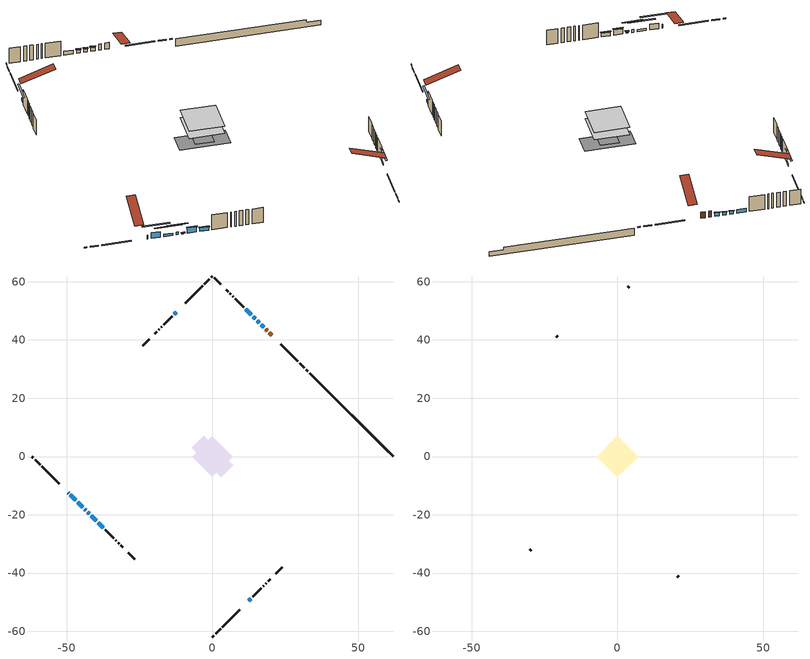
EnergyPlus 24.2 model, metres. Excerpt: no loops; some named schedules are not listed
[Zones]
conditioned space
 floor outside (Floor1 construction): -0.97,0 0,0.97 0.97,0 0,-0.97 z1.48
 floor adiabatic (AdiabaticFloorConstruction): -7.03,0 0,7.03 7.03,0 0,-7.03 z3.92
 floor foundation (Slab1 construction): -7.14,2.95 -2.95,7.14 7.14,-2.95 2.95,-7.14 z-0.91
 floor foundation (Slab2 construction): -3.74,0 0,3.74 3.74,0 0,-3.74 z0
 wall outside (RimJoist1 construction): 0,-61.97 0.5,-61.47 / -61.97,0 -61.47,-0.5 / 0,61.97 -0.5,61.47 / 32.74,29.24 32.24,29.74 z1.48:1.78
 wall outside (RimJoist2 construction): 1.16,-60.82 2.77,-59.21 / -60.82,-1.16 -59.21,-2.77 / -1.16,60.82 -2.77,59.21 / 31.58,30.39 29.97,32 z1.48:1.78
 wall outside (RimJoist3 construction): 3.42,-58.55 9.28,-52.69 / -58.55,-3.42 -52.69,-9.28 / -3.42,58.55 -9.28,52.69 / 29.31,32.66 23.45,38.52 z1.48:1.78
 wall outside (AdiabaticWallConstruction 1): 20.33,41.64 19.46,42.52 / 18.8,43.17 18.22,43.76 z1.48:3.51
 wall outside (AdiabaticWallConstruction): -49.57,-12.4 -49.43,-12.54 / 13.26,48.72 11.41,50.56 z1.48:2.7; -48.78,-13.2 -47,-14.98 z1.48:3.33; 12.4,-49.57 13.11,-48.87 z1.48:2.27; -12.4,49.57 -13.11,48.87 / 16.02,45.95 15.32,46.65 / 14.67,47.31 13.91,48.06 z1.48:2.47; -46.34,-15.63 -44.56,-17.41 z1.48:2.19; -43.91,-18.07 -43.46,-18.52 z1.48:2.37; 17.56,44.41 16.68,45.29 / -39.26,-22.71 -37.5,-24.47 z1.48:2.65; -42.8,-19.17 -42.35,-19.62 z1.48:1.81; -41.7,-20.28 -39.92,-22.06 z1.48:3.21
 wall outside (Wall1 construction): 13.76,-48.21 16.77,-45.2 / -36.84,-25.13 -33.83,-28.14 / -13.76,48.21 -16.77,45.2 / 10.76,51.21 7.75,54.23 z1.48:6.36
 wall outside (Wall2 construction): 17.43,-44.54 17.56,-44.41 / -33.18,-28.8 -33.05,-28.93 / -17.43,44.54 -17.56,44.41 / 7.09,54.88 6.96,55.01 z1.48:6.36
 wall outside (Wall3 construction): 18.22,-43.76 18.51,-43.46 / -32.39,-29.58 -32.09,-29.88 / -18.22,43.76 -18.51,43.46 / 6.3,55.67 6.01,55.96 z1.48:6.36
 wall outside (Wall4 construction): 19.17,-42.8 19.81,-42.16 / -31.44,-30.54 -30.79,-31.18 / -19.17,42.8 -19.81,42.16 / 5.35,56.62 4.71,57.26 z1.48:6.36
 wall outside (Wall6 construction): 21.71,-40.26 23.86,-38.11 / -28.9,-33.08 -26.74,-35.23 / -21.71,40.26 -23.86,38.11 / 2.81,59.16 0.66,61.32 z1.48:6.36
 wall foundation (FoundationWall1 construction): 33.39,28.58,-0.91 33.39,28.58,1.48 59.11,2.86,1.48 59.11,2.86,0.66 61.97,0,0.66 61.97,0,-0.91
 window (WindowConstruction 9): -49.57,-12.41 -49.43,-12.54 z1.48:2.7
 window (WindowConstruction 7): -48.78,-13.2 -47,-14.97 z1.48:3.33
 window (WindowConstruction 8): 12.41,-49.57 13.11,-48.87 z1.48:2.27
 window (WindowConstruction 10): -12.41,49.57 -13.11,48.87 z1.48:2.47
 window (WindowConstruction 11): -46.34,-15.63 -44.56,-17.41 z1.48:2.19
 window (WindowConstruction 12): -43.91,-18.07 -43.46,-18.51 z1.48:2.37
 window (WindowConstruction): 17.56,44.41 16.68,45.29 z1.48:2.65
 window (WindowConstruction 1): 16.02,45.95 15.32,46.65 z1.48:2.47
 window (WindowConstruction 2): 14.67,47.31 13.91,48.06 z1.48:2.47
 window (WindowConstruction 3): 13.25,48.72 11.41,50.56 z1.48:2.7
 window (WindowConstruction 4): -42.8,-19.17 -42.35,-19.62 z1.48:1.81
 window (WindowConstruction 5): -41.7,-20.28 -39.92,-22.06 z1.48:3.21
 window (WindowConstruction 6): -39.26,-22.71 -37.5,-24.47 z1.48:2.65
 door (Door): 20.33,41.64 19.46,42.52 z1.48:3.51
 door (Door 1): 18.8,43.17 18.22,43.76 z1.48:3.51
 ceiling adiabatic (AdiabaticFloorConstruction): 0,-7.03 7.03,0 0,7.03 -7.03,0 z3.92
attic - vented
 floor to conditioned space (Floor2 construction Reversed): -7.05,0 0,7.05 7.05,0 0,-7.05 z6.36
 wall outside (Wall5 construction): 20.47,-41.5 21.05,-40.92 / -30.14,-31.84 -29.55,-32.42 / -20.47,41.5 -21.05,40.92 / 4.05,57.92 3.47,58.51 z1.48:6.36
 roof outside (Roof1 construction): 11.75,-50.22,6.36 4.89,-43.36,9.59 3.08,-45.17,9.59 9.94,-52.03,6.36; -50.22,-11.75,6.36 -43.36,-4.89,9.59 -45.17,-3.08,9.59 -52.03,-9.94,6.36; -11.75,50.22,6.36 -4.89,43.36,9.59 -3.08,45.17,9.59 -9.94,52.03,6.36; 20.99,40.98,6.36 14.12,34.12,9.59 15.93,32.31,9.59 22.8,39.18,6.36
shading: -45.14,-16.83 -50.63,-11.34 -50.92,-11.63 -45.44,-17.12 z5.95; 14.96,-47.01 10.55,-51.42 10.84,-51.71 15.25,-47.3 z4.89; -14.95,47.02 -10.56,51.41 -10.85,51.7 -15.24,47.31 z5.08; -42.72,-19.25 -48.19,-13.79 -48.48,-14.08 -43.01,-19.55 z4.8; -41.61,-20.36 -45.75,-16.22 -46.04,-16.51 -41.9,-20.65 z4.98; 16.54,45.43 17.7,44.27 17.99,44.56 16.83,45.73 z2.85; 15.18,46.79 16.17,45.81 16.46,46.1 15.47,47.08 z2.67; 13.77,48.2 14.81,47.16 15.1,47.46 14.06,48.49 z2.67; -42.21,-19.76 -42.94,-19.03 -43.23,-19.32 -42.5,-20.05 z2.01; -39.78,-22.2 -41.84,-20.13 -42.13,-20.43 -40.07,-22.49 z3.41; -37.36,-24.61 -39.4,-22.57 -39.69,-22.86 -37.65,-24.9 z2.85
[Building]
Building 1: Terrain=Suburbs
[Site:Location]
Halifax Intl AP_NS: Latitude {deg}=44.88; Longitude {deg}=-63.51; Time Zone {hr}=-4; Elevation {m}=145; Keep Site Location Information=Yes
[Site:GroundTemperature:Shallow]
3.15511, 1.33576, 1.19006, 2.05344, 5.51939, 8.9692, 11.96, 13.8546, 14.0156, 12.4746, 9.56009, 6.2161
[Site:WaterMainsTemperature]
Calculation Method=Schedule; Temperature Schedule=mains temperature schedule
[Material] Roughness=Rough; Thermal Absorptance=0.9
Name | Thickness {m} | Conductivity {W/m-K} | Density {kg/m3} | Specific Heat {J/kg-K} | Solar Absorptance | Visible Absorptance
asphalt or fiberglass shingles | 0.00635 | 0.162714 | 1121.4 | 1465.45 | 0.4 | 0.4
ceiling loosefill ins | 0.169333 | 0.0480833 | 16.02 | 1046.75 | 0.7 | 0.7
ceiling stud and cavity | 0.1397 | 0.299383 | 65.682 | 1177.47 | 0.7 | 0.7
concrete 4.0 in. | 0.1016 | 1.803125 | 2242.8 | 837.4 | 0.7 | 0.7
concrete 8.0 in. | 0.2032 | 1.803125 | 2242.8 | 837.4 | 0.7 | 0.7
door material | 0.04445 | 0.0451087 | 512.64 | 1214.23 | 0.7 | 0.7
door material 1 | 0.04445 | 0.20624 | 512.64 | 1214.23 | 0.7 | 0.7
exterior vertical ins | 0.0416097 | 0.029427 | 32.04 | 1214.23 | 0.7 | 0.7
floor covering | 0.0127 | 0.0433444 | 54.468 | 1339.84 | 0.6 | 0.6
floor rigid ins; rim joist rigid ins; wall rigid ins | 0.051816 | 0.029427 | 32.04 | 1214.23 | 0.7 | 0.7
floor rigid ins 1; wall rigid ins 1 | 0.512978 | 0.029427 | 32.04 | 1214.23 | 0.7 | 0.7
floor stud and cavity | 0.1397 | 0.0913819 | 92.3553 | 1139.71 | 0.7 | 0.7
floor stud and cavity 1 | 0.1397 | 1.75129 | 37.0049 | 1207.88 | 0.7 | 0.7
furniture material conditioned space 1 | 0.1524 | 0.115458 | 640.8 | 1214.23 | 0.6 | 0.6
gypsum board | 0.0127 | 0.160291 | 801 | 837.4 | 0.6 | 0.6
gypsum board 1 | 0.0127 | 0.160291 | 801 | 837.4 | 0.7 | 0.7
osb sheathing 0.5 in. | 0.0127 | 0.115458 | 512.64 | 1214.23 | 0.7 | 0.7
osb sheathing 0.75 in. | 0.01905 | 0.115458 | 512.64 | 1214.23 | 0.7 | 0.7
osb sheathing 2.0 in. | 0.0508 | 0.115458 | 512.64 | 1214.23 | 0.7 | 0.7
rim joist stud and cavity | 0.0508 | 0.0347348 | 125.044 | 1163.47 | 0.6 | 0.6
rim joist stud and cavity 1 | 0.0508 | 0.0395433 | 125.044 | 1163.47 | 0.6 | 0.6
rim joist stud and cavity 2 | 0.0508 | 0.0391675 | 125.044 | 1163.47 | 0.6 | 0.6
wall stud and cavity | 0.1397 | 0.202915 | 139.0536 | 1170.24 | 0.7 | 0.7
wall stud and cavity 1 | 0.1397 | 0.170256 | 139.0536 | 1170.24 | 0.7 | 0.7
wall stud and cavity 2 | 0.1397 | 0.106068 | 139.0536 | 1170.24 | 0.7 | 0.7
wall stud and cavity 3 | 0.1397 | 0.211572 | 139.0536 | 1170.24 | 0.7 | 0.7
wall stud and cavity 4 | 0.0889 | 6.9971 | 50.32683 | 1063.81 | 0.6 | 0.6
wall stud and cavity 5 | 0.1397 | 0.226446 | 139.0536 | 1170.24 | 0.7 | 0.7
wall stud and cavity 6 | 0.0889 | 0.380278 | 52.3479 | 1209.89 | 0.7 | 0.7
wall stud and cavity 7 | 0.0889 | 0.391764 | 83.0341 | 1211.67 | 0.7 | 0.7
wood siding | 0.0254 | 0.102417 | 544.68 | 1172.36 | 0.4 | 0.4
wood siding 1 | 0.00254 | 0.102417 | 544.68 | 1172.36 | 0.4 | 0.4
wood siding 2; wood siding 3; wood siding 4 | 0.0254 | 0.102417 | 544.68 | 1172.36 | 0.7 | 0.7
[WindowMaterial:SimpleGlazingSystem]
Name | U-Factor {W/m2-K} | Solar Heat Gain Coefficient
WindowMaterial | 2.93609 | 0.6
WindowMaterial 1 | 2.95767 | 0.57
WindowMaterial 10 | 2.99401 | 0.51
WindowMaterial 2 | 2.95313 | 0.57
WindowMaterial 3 | 2.24281 | 0.55
WindowMaterial 4 | 3.05533 | 0.51
WindowMaterial 5 | 2.890102 | 0.66
WindowMaterial 6 | 2.8867 | 0.67
WindowMaterial 7 | 2.972433 | 0.55
WindowMaterial 8 | 2.59257 | 0.45
WindowMaterial 9 | 2.95313 | 0.58
[Construction]
AdiabaticFloorConstruction: floor stud and cavity 1, floor rigid ins 1, osb sheathing 0.75 in., floor covering
AdiabaticWallConstruction: wood siding 3, wall rigid ins 1, wall stud and cavity 6, gypsum board
AdiabaticWallConstruction 1: wood siding 4, wall rigid ins 1, wall stud and cavity 6, gypsum board
Door: door material
Door 1: door material 1
Floor1 construction: floor stud and cavity, floor rigid ins, osb sheathing 0.75 in., floor covering
Floor2 construction Reversed: gypsum board, ceiling stud and cavity, ceiling loosefill ins
FoundationWall1 construction: concrete 8.0 in., gypsum board 1
furniture construction conditioned space 1: furniture material conditioned space 1
PartitionWallConstruction: gypsum board, wall stud and cavity 7, gypsum board
RimJoist1 construction: wood siding 2, rim joist rigid ins, osb sheathing 2.0 in., rim joist stud and cavity
RimJoist2 construction: wood siding 2, rim joist rigid ins, osb sheathing 2.0 in., rim joist stud and cavity 1
RimJoist3 construction: wood siding 2, rim joist rigid ins, osb sheathing 2.0 in., rim joist stud and cavity 2
Roof1 construction: asphalt or fiberglass shingles
Slab1 construction; Slab2 construction: concrete 4.0 in.
Wall1 construction: wood siding, wall rigid ins, osb sheathing 0.5 in., wall stud and cavity, gypsum board
Wall2 construction: wood siding, wall rigid ins, osb sheathing 0.5 in., wall stud and cavity 1, gypsum board
Wall3 construction: wood siding, osb sheathing 0.5 in., wall stud and cavity 2, gypsum board
Wall4 construction: wood siding, wall rigid ins, osb sheathing 0.5 in., wall stud and cavity 3, gypsum board
Wall5 construction: wood siding 1, wall stud and cavity 4
Wall6 construction: wood siding, wall rigid ins, osb sheathing 0.5 in., wall stud and cavity 5, gypsum board
WindowConstruction; WindowConstruction 6: WindowMaterial
WindowConstruction 1; WindowConstruction 10: WindowMaterial 1
WindowConstruction 11: WindowMaterial 9
WindowConstruction 12: WindowMaterial 10
WindowConstruction 2: WindowMaterial 2
WindowConstruction 3: WindowMaterial 3
WindowConstruction 4: WindowMaterial 4
WindowConstruction 5: WindowMaterial 5
WindowConstruction 7: WindowMaterial 6
WindowConstruction 8: WindowMaterial 7
WindowConstruction 9: WindowMaterial 8
[Zone] Multiplier=1; Part of Total Floor Area=Yes
Name | Volume {m3}
attic - vented | 52.1601
conditioned space | 463.2
[Space]
Name | Zone | Volume {m3}
attic - vented 1 | attic - vented | 52.1601
conditioned space 1 | conditioned space | 463.2
[ZoneInfiltration:EffectiveLeakageArea]
infil attic - vented 1: Zone or Space=attic - vented 1; Schedule=Always On Discrete; Effective Air Leakage Area {cm2}=3557.37; Stack Coefficient=0.000564112; Wind Coefficient=1.60473e-05
[ZoneMixing]
whole house fan mix: Zone or Space=attic - vented; Schedule=Always On Continuous; Design Flow Rate Calculation Method=Flow/Zone; Design Flow Rate {m3/s}=0; Source Zone or Space=conditioned space
[SurfaceProperty:ExposedFoundationPerimeter] Exposed Perimeter Calculation Method=TotalExposedPerimeter
Name | Total Exposed Perimeter {m}
Slab1 | 40.417
Slab2 | 15.338
[InternalMass] Zone or ZoneList=conditioned space; Space or SpaceList=conditioned space 1
Name | Construction | Surface Area {m2}
furniture mass conditioned space 1 | furniture construction conditioned space 1 | 85.3318
partition wall mass | PartitionWallConstruction | 213.329
[Lights]
interior lighting: Zone or ZoneList or Space or SpaceList=conditioned space 1; Schedule=interior lighting schedule; Design Level Calculation Method=LightingLevel; Lighting Level {W}=343.2; Return Air Fraction=0; Fraction Radiant=0.6; Fraction Visible=0.2; Fraction Replaceable=1
[People]
occupants: Zone or ZoneList or Space or SpaceList=conditioned space 1; Number of People Schedule=occupants schedule; Number of People Calculation Method=People; Number of People=3; Fraction Radiant=0.314171; Sensible Heat Fraction=0.56303; Activity Level Schedule=occupants activity schedule; Carbon Dioxide Generation Rate {m3/s-W}=0; Enable ASHRAE 55 Comfort Warnings=No; Mean Radiant Temperature Calculation Type=EnclosureAveraged
[ElectricEquipment] Zone or ZoneList or Space or SpaceList=conditioned space 1; Design Level Calculation Method=EquipmentLevel
Name | Schedule | Design Level {W} | Fraction Latent | Fraction Radiant | Fraction Lost
clothes dryer | clothes dryer schedule | 140.772 | 0.015 | 0.081 | 0.85
clothes washer | clothes washer schedule | 32.1985 | 0.03 | 0.162 | 0.7
cooking range | cooking range schedule | 215.147 | 0.08 | 0.432 | 0.2
dishwasher | dishwasher schedule | 66.8632 | 0.3 | 0.18 | 0.4
fridge | fridge schedule | 72.9452 | 0 | 0.6 | 0
mech vent bath fan 0 | mech vent bath fan 0 schedule | 50.2 | 0 | 0 | 1
mech vent bath fan 1 | mech vent bath fan 1 schedule | 50.2 | 0 | 0 | 1
mech vent house fan | mech vent house fan schedule | 19.9167 | 0 | 0 | 0.5
mech vent house fan cfis | mech vent house fan cfis schedule | 0 | 0 | 0 | 0
misc plug loads | misc plug loads schedule | 494.7 | 0.045 | 0.513 | 0.1
whole house fan | Always On Discrete | 0 | 0 | 0 | 1
[OtherEquipment] Zone or ZoneList or Space or SpaceList=conditioned space 1; Design Level Calculation Method=EquipmentLevel
Name | Fuel Type | Schedule | Design Level {W} | Fraction Latent | Fraction Radiant | Fraction Lost
clothes dryer 1 | Electricity | clothes dryer schedule | 0 | 0.015 | 0.081 | 0.85
cooking range 1 | Electricity | cooking range schedule | 0 | 0.08 | 0.432 | 0.2
general water use latent | None | general water use schedule | 62.594 | 1 | 0 | 0
general water use sensible | None | general water use schedule | -61.6891 | 0 | 0.6 | 0
mech vent house fan latent load | None | Always On Discrete | 0 | 1 | 0 | 0
mech vent house fan sensible load | None | Always On Discrete | 0 | 0 | 0 | 0
water heater energy adjustment1 | Electricity | Always On Discrete | 0.01 | 0 | 0 | 1
[ZoneInfiltration:DesignFlowRate] Zone or ZoneList or Space or SpaceList=conditioned space 1; Schedule=Always On Discrete; Design Flow Rate Calculation Method=Flow/Zone; Design Flow Rate {m3/s}=0
infil flow; natural vent flow; whole house fan flow
[ZoneControl:Thermostat]
conditioned space Thermostat: Zone or ZoneList=conditioned space; Control Type Schedule=conditioned space Thermostat Schedule; Control 1=conditioned space temperature setpoint; Temperature Difference Between Cutout And Setpoint {deltaC}=0
[ThermostatSetpoint:DualSetpoint]
conditioned space temperature setpoint: Heating Setpoint Temperature Schedule=heating setpoint; Cooling Setpoint Temperature Schedule=cooling setpoint
[Zone equipment]
conditioned space: electric baseboard, electric baseboard 1
[Foundation:Kiva] Initial Indoor Air Temperature {C}=18; Wall Depth Below Slab {m}=0.2032
Name | Wall Height Above Grade {m} | Custom Block Material Name 1 | Custom Block Depth 1 {m} | Custom Block X Position 1 {m} | Custom Block Z Position 1 {m}
Foundation Kiva 1 | 1.47999 | exterior vertical ins | 2.39 | 0.2159 | 0
Foundation Kiva 2 | 0.1016
[Foundation:Kiva:Settings]
Soil Conductivity {W/m-K}=0.849921; Soil Density {kg/m3}=1842.3; Soil Specific Heat {J/kg-K}=418.7; Ground Solar Absorptivity=0.9; Ground Thermal Absorptivity=0.9; Ground Surface Roughness {m}=0.03; Far-Field Width {m}=40; Deep-Ground Boundary Condition=ZeroFlux; Deep-Ground Depth {m}=40; Minimum Cell Dimension {m}=0.2; Maximum Cell Growth Coefficient=3; Simulation Timestep=Timestep
[Exterior:Lights]
exterior lighting: Schedule=exterior lighting schedule; Design Level {W}=75.6
[EnergyManagementSystem:Sensor] Output:Variable or Output:Meter Index Key=conditioned space
Name | Output:Variable or Output:Meter
conditioned_space_clg_unmet_s | Zone Cooling Setpoint Not Met Time
conditioned_space_htg_unmet_s | Zone Heating Setpoint Not Met Time
fridge_tin_s; tin_s; tin_s_1 | Zone Mean Air Temperature
tout_s | Zone Outdoor Air Drybulb Temperature
win_s | Zone Air Humidity Ratio
[Schedule:Constant]
Name | Hourly Value
Always On Continuous; mech vent house fan schedule; mech vent house fan cfis schedule; Always On Discrete | 1
occupants activity schedule | 117.228
fridge schedule | 0
[Schedule:Week:Daily]
interior lighting schedule Week Rule - Jan1-Jan27: interior lighting schedule day, interior lighting schedule day, interior lighting schedule day, interior lighting schedule day, interior lighting schedule day, interior lighting schedule day, interior lighting schedule day, interior lighting schedule default day, interior lighting schedule default day, interior lighting schedule default day, interior lighting schedule default day, interior lighting schedule default day
interior lighting schedule Week Rule - Jan28-Feb3: interior lighting schedule day, interior lighting schedule day, interior lighting schedule day, interior lighting schedule day, interior lighting schedule day 1, interior lighting schedule day 1, interior lighting schedule day 1, interior lighting schedule default day, interior lighting schedule default day, interior lighting schedule default day, interior lighting schedule default day, interior lighting schedule default day
interior lighting schedule Week Rule - Feb4-Feb24: interior lighting schedule day 1, interior lighting schedule day 1, interior lighting schedule day 1, interior lighting schedule day 1, interior lighting schedule day 1, interior lighting schedule day 1, interior lighting schedule day 1, interior lighting schedule default day, interior lighting schedule default day, interior lighting schedule default day, interior lighting schedule default day, interior lighting schedule default day
interior lighting schedule Week Rule - Feb25-Mar3: interior lighting schedule day 1, interior lighting schedule day 1, interior lighting schedule day 1, interior lighting schedule day 1, interior lighting schedule day 2, interior lighting schedule day 2, interior lighting schedule day 2, interior lighting schedule default day, interior lighting schedule default day, interior lighting schedule default day, interior lighting schedule default day, interior lighting schedule default day
interior lighting schedule Week Rule - Mar4-Mar31: interior lighting schedule day 2, interior lighting schedule day 2, interior lighting schedule day 2, interior lighting schedule day 2, interior lighting schedule day 2, interior lighting schedule day 2, interior lighting schedule day 2, interior lighting schedule default day, interior lighting schedule default day, interior lighting schedule default day, interior lighting schedule default day, interior lighting schedule default day
interior lighting schedule Week Rule - Apr1-Apr28: interior lighting schedule day 3, interior lighting schedule day 3, interior lighting schedule day 3, interior lighting schedule day 3, interior lighting schedule day 3, interior lighting schedule day 3, interior lighting schedule day 3, interior lighting schedule default day, interior lighting schedule default day, interior lighting schedule default day, interior lighting schedule default day, interior lighting schedule default day
interior lighting schedule Week Rule - Apr29-May5: interior lighting schedule day 3, interior lighting schedule day 3, interior lighting schedule day 4, interior lighting schedule day 4, interior lighting schedule day 4, interior lighting schedule day 4, interior lighting schedule day 4, interior lighting schedule default day, interior lighting schedule default day, interior lighting schedule default day, interior lighting schedule default day, interior lighting schedule default day
interior lighting schedule Week Rule - May6-May26: interior lighting schedule day 4, interior lighting schedule day 4, interior lighting schedule day 4, interior lighting schedule day 4, interior lighting schedule day 4, interior lighting schedule day 4, interior lighting schedule day 4, interior lighting schedule default day, interior lighting schedule default day, interior lighting schedule default day, interior lighting schedule default day, interior lighting schedule default day
interior lighting schedule Week Rule - May27-Jun2: interior lighting schedule day 4, interior lighting schedule day 4, interior lighting schedule day 4, interior lighting schedule day 4, interior lighting schedule day 4, interior lighting schedule day 5, interior lighting schedule day 5, interior lighting schedule default day, interior lighting schedule default day, interior lighting schedule default day, interior lighting schedule default day, interior lighting schedule default day
interior lighting schedule Week Rule - Jun3-Jun30: interior lighting schedule day 5, interior lighting schedule day 5, interior lighting schedule day 5, interior lighting schedule day 5, interior lighting schedule day 5, interior lighting schedule day 5, interior lighting schedule day 5, interior lighting schedule default day, interior lighting schedule default day, interior lighting schedule default day, interior lighting schedule default day, interior lighting schedule default day
interior lighting schedule Week Rule - Jul1-Jul28: interior lighting schedule day 6, interior lighting schedule day 6, interior lighting schedule day 6, interior lighting schedule day 6, interior lighting schedule day 6, interior lighting schedule day 6, interior lighting schedule day 6, interior lighting schedule default day, interior lighting schedule default day, interior lighting schedule default day, interior lighting schedule default day, interior lighting schedule default day
interior lighting schedule Week Rule - Jul29-Aug4: interior lighting schedule day 6, interior lighting schedule day 6, interior lighting schedule day 6, interior lighting schedule day 7, interior lighting schedule day 7, interior lighting schedule day 7, interior lighting schedule day 7, interior lighting schedule default day, interior lighting schedule default day, interior lighting schedule default day, interior lighting schedule default day, interior lighting schedule default day
interior lighting schedule Week Rule - Aug5-Aug25: interior lighting schedule day 7, interior lighting schedule day 7, interior lighting schedule day 7, interior lighting schedule day 7, interior lighting schedule day 7, interior lighting schedule day 7, interior lighting schedule day 7, interior lighting schedule default day, interior lighting schedule default day, interior lighting schedule default day, interior lighting schedule default day, interior lighting schedule default day
interior lighting schedule Week Rule - Aug26-Sep1: interior lighting schedule day 7, interior lighting schedule day 7, interior lighting schedule day 7, interior lighting schedule day 7, interior lighting schedule day 7, interior lighting schedule day 7, interior lighting schedule day 8, interior lighting schedule default day, interior lighting schedule default day, interior lighting schedule default day, interior lighting schedule default day, interior lighting schedule default day
interior lighting schedule Week Rule - Sep2-Sep29: interior lighting schedule day 8, interior lighting schedule day 8, interior lighting schedule day 8, interior lighting schedule day 8, interior lighting schedule day 8, interior lighting schedule day 8, interior lighting schedule day 8, interior lighting schedule default day, interior lighting schedule default day, interior lighting schedule default day, interior lighting schedule default day, interior lighting schedule default day
interior lighting schedule Week Rule - Sep30-Oct6: interior lighting schedule day 8, interior lighting schedule day 9, interior lighting schedule day 9, interior lighting schedule day 9, interior lighting schedule day 9, interior lighting schedule day 9, interior lighting schedule day 9, interior lighting schedule default day, interior lighting schedule default day, interior lighting schedule default day, interior lighting schedule default day, interior lighting schedule default day
interior lighting schedule Week Rule - Oct7-Oct27: interior lighting schedule day 9, interior lighting schedule day 9, interior lighting schedule day 9, interior lighting schedule day 9, interior lighting schedule day 9, interior lighting schedule day 9, interior lighting schedule day 9, interior lighting schedule default day, interior lighting schedule default day, interior lighting schedule default day, interior lighting schedule default day, interior lighting schedule default day
interior lighting schedule Week Rule - Oct28-Nov3: interior lighting schedule day 9, interior lighting schedule day 9, interior lighting schedule day 9, interior lighting schedule day 9, interior lighting schedule day 10, interior lighting schedule day 10, interior lighting schedule day 10, interior lighting schedule default day, interior lighting schedule default day, interior lighting schedule default day, interior lighting schedule default day, interior lighting schedule default day
interior lighting schedule Week Rule - Nov4-Nov24: interior lighting schedule day 10, interior lighting schedule day 10, interior lighting schedule day 10, interior lighting schedule day 10, interior lighting schedule day 10, interior lighting schedule day 10, interior lighting schedule day 10, interior lighting schedule default day, interior lighting schedule default day, interior lighting schedule default day, interior lighting schedule default day, interior lighting schedule default day
interior lighting schedule Week Rule - Nov25-Dec1: interior lighting schedule day 10, interior lighting schedule day 10, interior lighting schedule day 10, interior lighting schedule day 10, interior lighting schedule day 10, interior lighting schedule day 10, interior lighting schedule day 11, interior lighting schedule default day, interior lighting schedule default day, interior lighting schedule default day, interior lighting schedule default day, interior lighting schedule default day
interior lighting schedule Week Rule - Dec2-Dec31: interior lighting schedule day 11, interior lighting schedule day 11, interior lighting schedule day 11, interior lighting schedule day 11, interior lighting schedule day 11, interior lighting schedule day 11, interior lighting schedule day 11, interior lighting schedule default day, interior lighting schedule default day, interior lighting schedule default day, interior lighting schedule default day, interior lighting schedule default day
occupants schedule Week Rule - Jan1-Dec31: occupants schedule day, occupants schedule day, occupants schedule day, occupants schedule day, occupants schedule day, occupants schedule day, occupants schedule day, occupants schedule default day, occupants schedule default day, occupants schedule default day, occupants schedule default day, occupants schedule default day
clothes dryer schedule Week Rule - Jan1-Dec31: clothes dryer schedule day, clothes dryer schedule day, clothes dryer schedule day, clothes dryer schedule day, clothes dryer schedule day, clothes dryer schedule day, clothes dryer schedule day, clothes dryer schedule default day, clothes dryer schedule default day, clothes dryer schedule default day, clothes dryer schedule default day, clothes dryer schedule default day
clothes washer schedule Week Rule - Jan1-Dec31: clothes washer schedule day, clothes washer schedule day, clothes washer schedule day, clothes washer schedule day, clothes washer schedule day, clothes washer schedule day, clothes washer schedule day, clothes washer schedule default day, clothes washer schedule default day, clothes washer schedule default day, clothes washer schedule default day, clothes washer schedule default day
cooking range schedule Week Rule - Jan1-Dec31: cooking range schedule day, cooking range schedule day, cooking range schedule day, cooking range schedule day, cooking range schedule day, cooking range schedule day, cooking range schedule day, cooking range schedule default day, cooking range schedule default day, cooking range schedule default day, cooking range schedule default day, cooking range schedule default day
dishwasher schedule Week Rule - Jan1-Dec31: dishwasher schedule day, dishwasher schedule day, dishwasher schedule day, dishwasher schedule day, dishwasher schedule day, dishwasher schedule day, dishwasher schedule day, dishwasher schedule default day, dishwasher schedule default day, dishwasher schedule default day, dishwasher schedule default day, dishwasher schedule default day
mech vent bath fan 0 schedule Week Rule - Jan1-Dec31: mech vent bath fan 0 schedule day, mech vent bath fan 0 schedule day, mech vent bath fan 0 schedule day, mech vent bath fan 0 schedule day, mech vent bath fan 0 schedule day, mech vent bath fan 0 schedule day, mech vent bath fan 0 schedule day, mech vent bath fan 0 schedule default day, mech vent bath fan 0 schedule default day, mech vent bath fan 0 schedule default day, mech vent bath fan 0 schedule default day, mech vent bath fan 0 schedule default day
mech vent bath fan 1 schedule Week Rule - Jan1-Dec31: mech vent bath fan 1 schedule day, mech vent bath fan 1 schedule day, mech vent bath fan 1 schedule day, mech vent bath fan 1 schedule day, mech vent bath fan 1 schedule day, mech vent bath fan 1 schedule day, mech vent bath fan 1 schedule day, mech vent bath fan 1 schedule default day, mech vent bath fan 1 schedule default day, mech vent bath fan 1 schedule default day, mech vent bath fan 1 schedule default day, mech vent bath fan 1 schedule default day
misc plug loads schedule Week Rule - Jan1-Dec31: misc plug loads schedule day, misc plug loads schedule day, misc plug loads schedule day, misc plug loads schedule day, misc plug loads schedule day, misc plug loads schedule day, misc plug loads schedule day, misc plug loads schedule default day, misc plug loads schedule default day, misc plug loads schedule default day, misc plug loads schedule default day, misc plug loads schedule default day
general water use schedule Week Rule - Jan1-Dec31: general water use schedule day, general water use schedule day, general water use schedule day, general water use schedule day, general water use schedule day, general water use schedule day, general water use schedule day, general water use schedule default day, general water use schedule default day, general water use schedule default day, general water use schedule default day, general water use schedule default day
exterior lighting schedule Week Rule - Jan1-Jan27: exterior lighting schedule day, exterior lighting schedule day, exterior lighting schedule day, exterior lighting schedule day, exterior lighting schedule day, exterior lighting schedule day, exterior lighting schedule day, exterior lighting schedule default day, exterior lighting schedule default day, exterior lighting schedule default day, exterior lighting schedule default day, exterior lighting schedule default day
exterior lighting schedule Week Rule - Jan28-Feb3: exterior lighting schedule day, exterior lighting schedule day, exterior lighting schedule day, exterior lighting schedule day, exterior lighting schedule day 1, exterior lighting schedule day 1, exterior lighting schedule day 1, exterior lighting schedule default day, exterior lighting schedule default day, exterior lighting schedule default day, exterior lighting schedule default day, exterior lighting schedule default day
exterior lighting schedule Week Rule - Feb4-Feb24: exterior lighting schedule day 1, exterior lighting schedule day 1, exterior lighting schedule day 1, exterior lighting schedule day 1, exterior lighting schedule day 1, exterior lighting schedule day 1, exterior lighting schedule day 1, exterior lighting schedule default day, exterior lighting schedule default day, exterior lighting schedule default day, exterior lighting schedule default day, exterior lighting schedule default day
exterior lighting schedule Week Rule - Feb25-Mar3: exterior lighting schedule day 1, exterior lighting schedule day 1, exterior lighting schedule day 1, exterior lighting schedule day 1, exterior lighting schedule day 2, exterior lighting schedule day 2, exterior lighting schedule day 2, exterior lighting schedule default day, exterior lighting schedule default day, exterior lighting schedule default day, exterior lighting schedule default day, exterior lighting schedule default day
exterior lighting schedule Week Rule - Mar4-Mar31: exterior lighting schedule day 2, exterior lighting schedule day 2, exterior lighting schedule day 2, exterior lighting schedule day 2, exterior lighting schedule day 2, exterior lighting schedule day 2, exterior lighting schedule day 2, exterior lighting schedule default day, exterior lighting schedule default day, exterior lighting schedule default day, exterior lighting schedule default day, exterior lighting schedule default day
exterior lighting schedule Week Rule - Apr1-Apr28: exterior lighting schedule day 3, exterior lighting schedule day 3, exterior lighting schedule day 3, exterior lighting schedule day 3, exterior lighting schedule day 3, exterior lighting schedule day 3, exterior lighting schedule day 3, exterior lighting schedule default day, exterior lighting schedule default day, exterior lighting schedule default day, exterior lighting schedule default day, exterior lighting schedule default day
exterior lighting schedule Week Rule - Apr29-May5: exterior lighting schedule day 3, exterior lighting schedule day 3, exterior lighting schedule day 4, exterior lighting schedule day 4, exterior lighting schedule day 4, exterior lighting schedule day 4, exterior lighting schedule day 4, exterior lighting schedule default day, exterior lighting schedule default day, exterior lighting schedule default day, exterior lighting schedule default day, exterior lighting schedule default day
[Schedule:Year]
interior lighting schedule: interior lighting schedule Week Rule - Jan1-Jan27, 1, 1, 1, 27, interior lighting schedule Week Rule - Jan28-Feb3, 1, 28, 2, 3, interior lighting schedule Week Rule - Feb4-Feb24, 2, 4, 2, 24, interior lighting schedule Week Rule - Feb25-Mar3, 2, 25, 3, 3, interior lighting schedule Week Rule - Mar4-Mar31, 3, 4, 3, 31, interior lighting schedule Week Rule - Apr1-Apr28, 4, 1, 4, 28, interior lighting schedule Week Rule - Apr29-May5, 4, 29, 5, 5, interior lighting schedule Week Rule - May6-May26, 5, 6, 5, 26, interior lighting schedule Week Rule - May27-Jun2, 5, 27, 6, 2, interior lighting schedule Week Rule - Jun3-Jun30, 6, 3, 6, 30, interior lighting schedule Week Rule - Jul1-Jul28, 7, 1, 7, 28, interior lighting schedule Week Rule - Jul29-Aug4, 7, 29, 8, 4, interior lighting schedule Week Rule - Aug5-Aug25, 8, 5, 8, 25, interior lighting schedule Week Rule - Aug26-Sep1, 8, 26, 9, 1, interior lighting schedule Week Rule - Sep2-Sep29, 9, 2, 9, 29, interior lighting schedule Week Rule - Sep30-Oct6, 9, 30, 10, 6, interior lighting schedule Week Rule - Oct7-Oct27, 10, 7, 10, 27, interior lighting schedule Week Rule - Oct28-Nov3, 10, 28, 11, 3, interior lighting schedule Week Rule - Nov4-Nov24, 11, 4, 11, 24, interior lighting schedule Week Rule - Nov25-Dec1, 11, 25, 12, 1, interior lighting schedule Week Rule - Dec2-Dec31, 12, 2, 12, 31
occupants schedule: occupants schedule Week Rule - Jan1-Dec31, 1, 1, 12, 31
clothes dryer schedule: clothes dryer schedule Week Rule - Jan1-Dec31, 1, 1, 12, 31
clothes washer schedule: clothes washer schedule Week Rule - Jan1-Dec31, 1, 1, 12, 31
cooking range schedule: cooking range schedule Week Rule - Jan1-Dec31, 1, 1, 12, 31
dishwasher schedule: dishwasher schedule Week Rule - Jan1-Dec31, 1, 1, 12, 31
mech vent bath fan 0 schedule: mech vent bath fan 0 schedule Week Rule - Jan1-Dec31, 1, 1, 12, 31
mech vent bath fan 1 schedule: mech vent bath fan 1 schedule Week Rule - Jan1-Dec31, 1, 1, 12, 31
misc plug loads schedule: misc plug loads schedule Week Rule - Jan1-Dec31, 1, 1, 12, 31
general water use schedule: general water use schedule Week Rule - Jan1-Dec31, 1, 1, 12, 31
exterior lighting schedule: exterior lighting schedule Week Rule - Jan1-Jan27, 1, 1, 1, 27, exterior lighting schedule Week Rule - Jan28-Feb3, 1, 28, 2, 3, exterior lighting schedule Week Rule - Feb4-Feb24, 2, 4, 2, 24, exterior lighting schedule Week Rule - Feb25-Mar3, 2, 25, 3, 3, exterior lighting schedule Week Rule - Mar4-Mar31, 3, 4, 3, 31, exterior lighting schedule Week Rule - Apr1-Apr28, 4, 1, 4, 28, exterior lighting schedule Week Rule - Apr29-May5, 4, 29, 5, 5, exterior lighting schedule Week Rule - May6-May26, 5, 6, 5, 26, exterior lighting schedule Week Rule - May27-Jun2, 5, 27, 6, 2, exterior lighting schedule Week Rule - Jun3-Jun30, 6, 3, 6, 30, exterior lighting schedule Week Rule - Jul1-Jul28, 7, 1, 7, 28, exterior lighting schedule Week Rule - Jul29-Aug4, 7, 29, 8, 4, exterior lighting schedule Week Rule - Aug5-Aug25, 8, 5, 8, 25, exterior lighting schedule Week Rule - Aug26-Sep1, 8, 26, 9, 1, exterior lighting schedule Week Rule - Sep2-Sep29, 9, 2, 9, 29, exterior lighting schedule Week Rule - Sep30-Oct6, 9, 30, 10, 6, exterior lighting schedule Week Rule - Oct7-Oct27, 10, 7, 10, 27, exterior lighting schedule Week Rule - Oct28-Nov3, 10, 28, 11, 3, exterior lighting schedule Week Rule - Nov4-Nov24, 11, 4, 11, 24, exterior lighting schedule Week Rule - Nov25-Dec1, 11, 25, 12, 1, exterior lighting schedule Week Rule - Dec2-Dec31, 12, 2, 12, 31
[Schedule:Compact]
conditioned space Thermostat Schedule: Through: 12/31, For: AllDays, Until: 24:00, 4
mains temperature schedule: Through: 01/01, For: AllDays, Until: 24:00, 7.41, Through: 01/02, For: AllDays, Until: 24:00, 7.34833, Through: 01/03, For: AllDays, Until: 24:00, 7.28778, Through: 01/04, For: AllDays, Until: 24:00, 7.22889, Through: 01/05, For: AllDays, Until: 24:00, 7.17056, Through: 01/06, For: AllDays, Until: 24:00, 7.11333, Through: 01/07, For: AllDays, Until: 24:00, 7.05722, Through: 01/08, For: AllDays, Until: 24:00, 7.00167, Through: 01/09, For: AllDays, Until: 24:00, 6.94778, Through: 01/10, For: AllDays, Until: 24:00, 6.895, Through: 01/11, For: AllDays, Until: 24:00, 6.84333, Through: 01/12, For: AllDays, Until: 24:00, 6.79278, Through: 01/13, For: AllDays, Until: 24:00, 6.74389, Through: 01/14, For: AllDays, Until: 24:00, 6.69556, Through: 01/15, For: AllDays, Until: 24:00, 6.64889, Through: 01/16, For: AllDays, Until: 24:00, 6.60278, Through: 01/17, For: AllDays, Until: 24:00, 6.55833, Through: 01/18, For: AllDays, Until: 24:00, 6.515, Through: 01/19, For: AllDays, Until: 24:00, 6.47333, Through: 01/20, For: AllDays, Until: 24:00, 6.43278, Through: 01/21, For: AllDays, Until: 24:00, 6.39333, Through: 01/22, For: AllDays, Until: 24:00, 6.355, Through: 01/23, For: AllDays, Until: 24:00, 6.31833, Through: 01/24, For: AllDays, Until: 24:00, 6.28278, Through: 01/25, For: AllDays, Until: 24:00, 6.24889, Through: 01/26, For: AllDays, Until: 24:00, 6.21611, Through: 01/27, For: AllDays, Until: 24:00, 6.18444, Through: 01/28, For: AllDays, Until: 24:00, 6.15444, Through: 01/29, For: AllDays, Until: 24:00, 6.12556, Through: 01/30, For: AllDays, Until: 24:00, 6.09833, Through: 01/31, For: AllDays, Until: 24:00, 6.07222, Through: 02/01, For: AllDays, Until: 24:00, 6.04778, Through: 02/02, For: AllDays, Until: 24:00, 6.02444, Through: 02/03, For: AllDays, Until: 24:00, 6.00278, Through: 02/04, For: AllDays, Until: 24:00, 5.98222, Through: 02/05, For: AllDays, Until: 24:00, 5.96333, Through: 02/06, For: AllDays, Until: 24:00, 5.94556, Through: 02/07, For: AllDays, Until: 24:00, 5.92944, Through: 02/08, For: AllDays, Until: 24:00, 5.915, Through: 02/09, For: AllDays, Until: 24:00, 5.90167, Through: 02/10, For: AllDays, Until: 24:00, 5.89, Through: 02/11, For: AllDays, Until: 24:00, 5.87944, Through: 02/12, For: AllDays, Until: 24:00, 5.87056, Through: 02/13, For: AllDays, Until: 24:00, 5.86333, Through: 02/14, For: AllDays, Until: 24:00, 5.85722, Through: 02/15, For: AllDays, Until: 24:00, 5.85278, Through: 02/16, For: AllDays, Until: 24:00, 5.84944, Through: 02/17, For: AllDays, Until: 24:00, 5.84833, Through: 02/18, For: AllDays, Until: 24:00, 5.84778, Through: 02/19, For: AllDays, Until: 24:00, 5.84944, Through: 02/20, For: AllDays, Until: 24:00, 5.85167, Through: 02/21, For: AllDays, Until: 24:00, 5.85611, Through: 02/22, For: AllDays, Until: 24:00, 5.86167, Through: 02/23, For: AllDays, Until: 24:00, 5.86889, Through: 02/24, For: AllDays, Until: 24:00, 5.87722, Through: 02/25, For: AllDays, Until: 24:00, 5.88722, Through: 02/26, For: AllDays, Until: 24:00, 5.89889, Through: 02/27, For: AllDays, Until: 24:00, 5.91167, Through: 02/28, For: AllDays, Until: 24:00, 5.92611, Through: 03/01, For: AllDays, Until: 24:00, 5.94222, Through: 03/02, For: AllDays, Until: 24:00, 5.95944, Through: 03/03, For: AllDays, Until: 24:00, 5.97778, Through: 03/04, For: AllDays, Until: 24:00, 5.99778, Through: 03/05, For: AllDays, Until: 24:00, 6.01944, Through: 03/06, For: AllDays, Until: 24:00, 6.04222, Through: 03/07, For: AllDays, Until: 24:00, 6.06667, Through: 03/08, For: AllDays, Until: 24:00, 6.09222, Through: 03/09, For: AllDays, Until: 24:00, 6.11944, Through: 03/10, For: AllDays, Until: 24:00, 6.14778, Through: 03/11, For: AllDays, Until: 24:00, 6.17722, Through: 03/12, For: AllDays, Until: 24:00, 6.20833, Through: 03/13, For: AllDays, Until: 24:00, 6.24111, Through: 03/14, For: AllDays, Until: 24:00, 6.275, Through: 03/15, For: AllDays, Until: 24:00, 6.31, Through: 03/16, For: AllDays, Until: 24:00, 6.34667, Through: 03/17, For: AllDays, Until: 24:00, 6.38444, Through: 03/18, For: AllDays, Until: 24:00, 6.42333, Through: 03/19, For: AllDays, Until: 24:00, 6.46389, Through: 03/20, For: AllDays, Until: 24:00, 6.50556, Through: 03/21, For: AllDays, Until: 24:00, 6.54833, Through: 03/22, For: AllDays, Until: 24:00, 6.59278, Through: 03/23, For: AllDays, Until: 24:00, 6.63833, Through: 03/24, For: AllDays, Until: 24:00, 6.685, Through: 03/25, For: AllDays, Until: 24:00, 6.73278, Through: 03/26, For: AllDays, Until: 24:00, 6.78167, Through: 03/27, For: AllDays, Until: 24:00, 6.83167, Through: 03/28, For: AllDays, Until: 24:00, 6.88333, Through: 03/29, For: AllDays, Until: 24:00, 6.93611, Through: 03/30, For: AllDays, Until: 24:00, 6.98944, Through: 03/31, For: AllDays, Until: 24:00, 7.04444, Through: 04/01, For: AllDays, Until: 24:00, 7.1, Through: 04/02, For: AllDays, Until: 24:00, 7.15722, Through: 04/03, For: AllDays, Until: 24:00, 7.21556, Through: 04/04, For: AllDays, Until: 24:00, 7.27444, Through: 04/05, For: AllDays, Until: 24:00, 7.33444, Through: 04/06, For: AllDays, Until: 24:00, 7.39556, Through: 04/07, For: AllDays, Until: 24:00, 7.45778, Through: 04/08, For: AllDays, Until: 24:00, 7.52111, Through: 04/09, For: AllDays, Until: 24:00, 7.585, Through: 04/10, For: AllDays, Until: 24:00, 7.65, Through: 04/11, For: AllDays, Until: 24:00, 7.71611, Through: 04/12, For: AllDays, Until: 24:00, 7.78333, Through: 04/13, For: AllDays, Until: 24:00, 7.85111, Through: 04/14, For: AllDays, Until: 24:00, 7.91944, Through: 04/15, For: AllDays, Until: 24:00, 7.98889, Through: 04/16, For: AllDays, Until: 24:00, 8.05944, Through: 04/17, For: AllDays, Until: 24:00, 8.13056, Through: 04/18, For: AllDays, Until: 24:00, 8.20222, Through: 04/19, For: AllDays, Until: 24:00, 8.275, Through: 04/20, For: AllDays, Until: 24:00, 8.34833, Through: 04/21, For: AllDays, Until: 24:00, 8.42222, Through: 04/22, For: AllDays, Until: 24:00, 8.49722, Through: 04/23, For: AllDays, Until: 24:00, 8.57278, Through: 04/24, For: AllDays, Until: 24:00, 8.64889, Through: 04/25, For: AllDays, Until: 24:00, 8.72556, Through: 04/26, For: AllDays, Until: 24:00, 8.80278, Through: 04/27, For: AllDays, Until: 24:00, 8.88111, Through: 04/28, For: AllDays, Until: 24:00, 8.95944, Through: 04/29, For: AllDays, Until: 24:00, 9.03833, Through: 04/30, For: AllDays, Until: 24:00, 9.11778, Through: 05/01, For: AllDays, Until: 24:00, 9.19778, Through: 05/02, For: AllDays, Until: 24:00, 9.27833, Through: 05/03, For: AllDays, Until: 24:00, 9.35944, Through: 05/04, For: AllDays, Until: 24:00, 9.44056, Through: 05/05, For: AllDays, Until: 24:00, 9.52278, Through: 05/06, For: AllDays, Until: 24:00, 9.60444, Through: 05/07, For: AllDays, Until: 24:00, 9.68722, Through: 05/08, For: AllDays, Until: 24:00, 9.77, Through: 05/09, For: AllDays, Until: 24:00, 9.85278, Through: 05/10, For: AllDays, Until: 24:00, 9.93611, Through: 05/11, For: AllDays, Until: 24:00, 10.02, Through: 05/12, For: AllDays, Until: 24:00, 10.1039, Through: 05/13, For: AllDays, Until: 24:00, 10.1878, Through: 05/14, For: AllDays, Until: 24:00, 10.2722, Through: 05/15, For: AllDays, Until: 24:00, 10.3561, Through: 05/16, For: AllDays, Until: 24:00, 10.4406, Through: 05/17, For: AllDays, Until: 24:00, 10.5256, Through: 05/18, For: AllDays, Until: 24:00, 10.61, Through: 05/19, For: AllDays, Until: 24:00, 10.6944, Through: 05/20, For: AllDays, Until: 24:00, 10.7794, Through: 05/21, For: AllDays, Until: 24:00, 10.8639, Through: 05/22, For: AllDays, Until: 24:00, 10.9489, Through: 05/23, For: AllDays, Until: 24:00, 11.0333, Through: 05/24, For: AllDays, Until: 24:00, 11.1178, Through: 05/25, For: AllDays, Until: 24:00, 11.2022, Through: 05/26, For: AllDays, Until: 24:00, 11.2867, Through: 05/27, For: AllDays, Until: 24:00, 11.3711, Through: 05/28, For: AllDays, Until: 24:00, 11.455, Through: 05/29, For: AllDays, Until: 24:00, 11.5389, Through: 05/30, For: AllDays, Until: 24:00, 11.6222, Through: 05/31, For: AllDays, Until: 24:00, 11.7056, Through: 06/01, For: AllDays, Until: 24:00, 11.7883, Through: 06/02, For: AllDays, Until: 24:00, 11.8711, Through: 06/03, For: AllDays, Until: 24:00, 11.9539, Through: 06/04, For: AllDays, Until: 24:00, 12.0356, Through: 06/05, For: AllDays, Until: 24:00, 12.1172, Through: 06/06, For: AllDays, Until: 24:00, 12.1989, Through: 06/07, For: AllDays, Until: 24:00, 12.2794, Through: 06/08, For: AllDays, Until: 24:00, 12.36, Through: 06/09, For: AllDays, Until: 24:00, 12.44, Through: 06/10, For: AllDays, Until: 24:00, 12.5194, Through: 06/11, For: AllDays, Until: 24:00, 12.5983, Through: 06/12, For: AllDays, Until: 24:00, 12.6767, Through: 06/13, For: AllDays, Until: 24:00, 12.7544, Through: 06/14, For: AllDays, Until: 24:00, 12.8317, Through: 06/15, For: AllDays, Until: 24:00, 12.9083, Through: 06/16, For: AllDays, Until: 24:00, 12.9844, Through: 06/17, For: AllDays, Until: 24:00, 13.0594, Through: 06/18, For: AllDays, Until: 24:00, 13.1344, Through: 06/19, For: AllDays, Until: 24:00, 13.2083, Through: 06/20, For: AllDays, Until: 24:00, 13.2811, Through: 06/21, For: AllDays, Until: 24:00, 13.3539, Through: 06/22, For: AllDays, Until: 24:00, 13.4256, Through: 06/23, For: AllDays, Until: 24:00, 13.4967, Through: 06/24, For: AllDays, Until: 24:00, 13.5667, Through: 06/25, For: AllDays, Until: 24:00, 13.6361, Through: 06/26, For: AllDays, Until: 24:00, 13.7044, Through: 06/27, For: AllDays, Until: 24:00, 13.7717, Through: 06/28, For: AllDays, Until: 24:00, 13.8389, Through: 06/29, For: AllDays, Until: 24:00, 13.9044, Through: 06/30, For: AllDays, Until: 24:00, 13.9694, Through: 07/01, For: AllDays, Until: 24:00, 14.0333, Through: 07/02, For: AllDays, Until: 24:00, 14.0961, Through: 07/03, For: AllDays, Until: 24:00, 14.1583, Through: 07/04, For: AllDays, Until: 24:00, 14.2189, Through: 07/05, For: AllDays, Until: 24:00, 14.2789, Through: 07/06, For: AllDays, Until: 24:00, 14.3378, Through: 07/07, For: AllDays, Until: 24:00, 14.3956, Through: 07/08, For: AllDays, Until: 24:00, 14.4522, Through: 07/09, For: AllDays, Until: 24:00, 14.5083, Through: 07/10, For: AllDays, Until: 24:00, 14.5628, Through: 07/11, For: AllDays, Until: 24:00, 14.6161, Through: 07/12, For: AllDays, Until: 24:00, 14.6683, Through: 07/13, For: AllDays, Until: 24:00, 14.7194, Through: 07/14, For: AllDays, Until: 24:00, 14.7694, Through: 07/15, For: AllDays, Until: 24:00, 14.8183, Through: 07/16, For: AllDays, Until: 24:00, 14.8661, Through: 07/17, For: AllDays, Until: 24:00, 14.9122, Through: 07/18, For: AllDays, Until: 24:00, 14.9572, Through: 07/19, For: AllDays, Until: 24:00, 15.0011, Through: 07/20, For: AllDays, Until: 24:00, 15.0439, Through: 07/21, For: AllDays, Until: 24:00, 15.0856, Through: 07/22, For: AllDays, Until: 24:00, 15.1256, Through: 07/23, For: AllDays, Until: 24:00, 15.1644, Through: 07/24, For: AllDays, Until: 24:00, 15.2017, Through: 07/25, For: AllDays, Until: 24:00, 15.2383, Through: 07/26, For: AllDays, Until: 24:00, 15.2728, Through: 07/27, For: AllDays, Until: 24:00, 15.3067, Through: 07/28, For: AllDays, Until: 24:00, 15.3389, Through: 07/29, For: AllDays, Until: 24:00, 15.3694, Through: 07/30, For: AllDays, Until: 24:00, 15.3989, Through: 07/31, For: AllDays, Until: 24:00, 15.4272, Through: 08/01, For: AllDays, Until: 24:00, 15.4539, Through: 08/02, For: AllDays, Until: 24:00, 15.4794, Through: 08/03, For: AllDays, Until: 24:00, 15.5033, Through: 08/04, For: AllDays, Until: 24:00, 15.5261, Through: 08/05, For: AllDays, Until: 24:00, 15.5472, Through: 08/06, For: AllDays, Until: 24:00, 15.5667, Through: 08/07, For: AllDays, Until: 24:00, 15.585, Through: 08/08, For: AllDays, Until: 24:00, 15.6022, Through: 08/09, For: AllDays, Until: 24:00, 15.6172, Through: 08/10, For: AllDays, Until: 24:00, 15.6317, Through: 08/11, For: AllDays, Until: 24:00, 15.6439, Through: 08/12, For: AllDays, Until: 24:00, 15.655, Through: 08/13, For: AllDays, Until: 24:00, 15.665, Through: 08/14, For: AllDays, Until: 24:00, 15.6733, Through: 08/15, For: AllDays, Until: 24:00, 15.68, Through: 08/16, For: AllDays, Until: 24:00, 15.6856, Through: 08/17, For: AllDays, Until: 24:00, 15.6894, Through: 08/18, For: AllDays, Until: 24:00, 15.6917, Through: 08/19, For: AllDays, Until: 24:00, 15.6928, Through: 08/20, For: AllDays, Until: 24:00, 15.6922, Through: 08/21, For: AllDays, Until: 24:00, 15.69, Through: 08/22, For: AllDays, Until: 24:00, 15.6867, Through: 08/23, For: AllDays, Until: 24:00, 15.6822, Through: 08/24, For: AllDays, Until: 24:00, 15.6756, Through: 08/25, For: AllDays, Until: 24:00, 15.6678, Through: 08/26, For: AllDays, Until: 24:00, 15.6589, Through: 08/27, For: AllDays, Until: 24:00, 15.6478, Through: 08/28, For: AllDays, Until: 24:00, 15.6361, Through: 08/29, For: AllDays, Until: 24:00, 15.6222, Through: 08/30, For: AllDays, Until: 24:00, 15.6072, Through: 08/31, For: AllDays, Until: 24:00, 15.5911, Through: 09/01, For: AllDays, Until: 24:00, 15.5733, Through: 09/02, For: AllDays, Until: 24:00, 15.5539, Through: 09/03, For: AllDays, Until: 24:00, 15.5333, Through: 09/04, For: AllDays, Until: 24:00, 15.5111, Through: 09/05, For: AllDays, Until: 24:00, 15.4878, Through: 09/06, For: AllDays, Until: 24:00, 15.4628, Through: 09/07, For: AllDays, Until: 24:00, 15.4367, Through: 09/08, For: AllDays, Until: 24:00, 15.4089, Through: 09/09, For: AllDays, Until: 24:00, 15.38, Through: 09/10, For: AllDays, Until: 24:00, 15.3494, Through: 09/11, For: AllDays, Until: 24:00, 15.3178, Through: 09/12, For: AllDays, Until: 24:00, 15.2844, Through: 09/13, For: AllDays, Until: 24:00, 15.25, Through: 09/14, For: AllDays, Until: 24:00, 15.2144, Through: 09/15, For: AllDays, Until: 24:00, 15.1772, Through: 09/16, For: AllDays, Until: 24:00, 15.1389, Through: 09/17, For: AllDays, Until: 24:00, 15.0989, Through: 09/18, For: AllDays, Until: 24:00, 15.0583, Through: 09/19, For: AllDays, Until: 24:00, 15.0161, Through: 09/20, For: AllDays, Until: 24:00, 14.9722, Through: 09/21, For: AllDays, Until: 24:00, 14.9278, Through: 09/22, For: AllDays, Until: 24:00, 14.8817, Through: 09/23, For: AllDays, Until: 24:00, 14.8344, Through: 09/24, For: AllDays, Until: 24:00, 14.7861, Through: 09/25, For: AllDays, Until: 24:00, 14.7367, Through: 09/26, For: AllDays, Until: 24:00, 14.6861, Through: 09/27, For: AllDays, Until: 24:00, 14.6339, Through: 09/28, For: AllDays, Until: 24:00, 14.5811, Through: 09/29, For: AllDays, Until: 24:00, 14.5267, Through: 09/30, For: AllDays, Until: 24:00, 14.4717, Through: 10/01, For: AllDays, Until: 24:00, 14.415, Through: 10/02, For: AllDays, Until: 24:00, 14.3578, Through: 10/03, For: AllDays, Until: 24:00, 14.2989, Through: 10/04, For: AllDays, Until: 24:00, 14.2394, Through: 10/05, For: AllDays, Until: 24:00, 14.1789, Through: 10/06, For: AllDays, Until: 24:00, 14.1172, Through: 10/07, For: AllDays, Until: 24:00, 14.0544, Through: 10/08, For: AllDays, Until: 24:00, 13.9911, Through: 10/09, For: AllDays, Until: 24:00, 13.9267, Through: 10/10, For: AllDays, Until: 24:00, 13.8611, Through: 10/11, For: AllDays, Until: 24:00, 13.7944, Through: 10/12, For: AllDays, Until: 24:00, 13.7272, Through: 10/13, For: AllDays, Until: 24:00, 13.6594, Through: 10/14, For: AllDays, Until: 24:00, 13.59, Through: 10/15, For: AllDays, Until: 24:00, 13.5206, Through: 10/16, For: AllDays, Until: 24:00, 13.4494, Through: 10/17, For: AllDays, Until: 24:00, 13.3783, Through: 10/18, For: AllDays, Until: 24:00, 13.3061, Through: 10/19, For: AllDays, Until: 24:00, 13.2328, Through: 10/20, For: AllDays, Until: 24:00, 13.1594, Through: 10/21, For: AllDays, Until: 24:00, 13.085, Through: 10/22, For: AllDays, Until: 24:00, 13.01, Through: 10/23, For: AllDays, Until: 24:00, 12.9339, Through: 10/24, For: AllDays, Until: 24:00, 12.8578, Through: 10/25, For: AllDays, Until: 24:00, 12.7806, Through: 10/26, For: AllDays, Until: 24:00, 12.7028, Through: 10/27, For: AllDays, Until: 24:00, 12.625, Through: 10/28, For: AllDays, Until: 24:00, 12.5461, Through: 10/29, For: AllDays, Until: 24:00, 12.4667, Through: 10/30, For: AllDays, Until: 24:00, 12.3872, Through: 10/31, For: AllDays, Until: 24:00, 12.3067, Through: 11/01, For: AllDays, Until: 24:00, 12.2261, Through: 11/02, For: AllDays, Until: 24:00, 12.145, Through: 11/03, For: AllDays, Until: 24:00, 12.0633, Through: 11/04, For: AllDays, Until: 24:00, 11.9817, Through: 11/05, For: AllDays, Until: 24:00, 11.8994, Through: 11/06, For: AllDays, Until: 24:00, 11.8167, Through: 11/07, For: AllDays, Until: 24:00, 11.7339, Through: 11/08, For: AllDays, Until: 24:00, 11.6506, Through: 11/09, For: AllDays, Until: 24:00, 11.5672, Through: 11/10, For: AllDays, Until: 24:00, 11.4833, Through: 11/11, For: AllDays, Until: 24:00, 11.3994, Through: 11/12, For: AllDays, Until: 24:00, 11.315, Through: 11/13, For: AllDays, Until: 24:00, 11.2311, Through: 11/14, For: AllDays, Until: 24:00, 11.1467, Through: 11/15, For: AllDays, Until: 24:00, 11.0622, Through: 11/16, For: AllDays, Until: 24:00, 10.9772, Through: 11/17, For: AllDays, Until: 24:00, 10.8928, Through: 11/18, For: AllDays, Until: 24:00, 10.8083, Through: 11/19, For: AllDays, Until: 24:00, 10.7233, Through: 11/20, For: AllDays, Until: 24:00, 10.6389, Through: 11/21, For: AllDays, Until: 24:00, 10.5539, Through: 11/22, For: AllDays, Until: 24:00, 10.4694, Through: 11/23, For: AllDays, Until: 24:00, 10.385, Through: 11/24, For: AllDays, Until: 24:00, 10.3006, Through: 11/25, For: AllDays, Until: 24:00, 10.2161, Through: 11/26, For: AllDays, Until: 24:00, 10.1322, Through: 11/27, For: AllDays, Until: 24:00, 10.0483, Through: 11/28, For: AllDays, Until: 24:00, 9.96444, Through: 11/29, For: AllDays, Until: 24:00, 9.88111, Through: 11/30, For: AllDays, Until: 24:00, 9.79778, Through: 12/01, For: AllDays, Until: 24:00, 9.715, Through: 12/02, For: AllDays, Until: 24:00, 9.63278, Through: 12/03, For: AllDays, Until: 24:00, 9.55056, Through: 12/04, For: AllDays, Until: 24:00, 9.46833, Through: 12/05, For: AllDays, Until: 24:00, 9.38667, Through: 12/06, For: AllDays, Until: 24:00, 9.30611, Through: 12/07, For: AllDays, Until: 24:00, 9.225, Through: 12/08, For: AllDays, Until: 24:00, 9.145, Through: 12/09, For: AllDays, Until: 24:00, 9.065, Through: 12/10, For: AllDays, Until: 24:00, 8.98611, Through: 12/11, For: AllDays, Until: 24:00, 8.90722, Through: 12/12, For: AllDays, Until: 24:00, 8.82944, Through: 12/13, For: AllDays, Until: 24:00, 8.75167, Through: 12/14, For: AllDays, Until: 24:00, 8.675, Through: 12/15, For: AllDays, Until: 24:00, 8.59833, Through: 12/16, For: AllDays, Until: 24:00, 8.52278, Through: 12/17, For: AllDays, Until: 24:00, 8.44778, Through: 12/18, For: AllDays, Until: 24:00, 8.37333, Through: 12/19, For: AllDays, Until: 24:00, 8.29944, Through: 12/20, For: AllDays, Until: 24:00, 8.22667, Through: 12/21, For: AllDays, Until: 24:00, 8.15444, Through: 12/22, For: AllDays, Until: 24:00, 8.08333, Through: 12/23, For: AllDays, Until: 24:00, 8.01278, Through: 12/24, For: AllDays, Until: 24:00, 7.94278, Through: 12/25, For: AllDays, Until: 24:00, 7.87389, Through: 12/26, For: AllDays, Until: 24:00, 7.80611, Through: 12/27, For: AllDays, Until: 24:00, 7.73889, Through: 12/28, For: AllDays, Until: 24:00, 7.67222, Through: 12/29, For: AllDays, Until: 24:00, 7.60722, Through: 12/30, For: AllDays, Until: 24:00, 7.54278, Through: 12/31, For: AllDays, Until: 24:00, 7.47944
